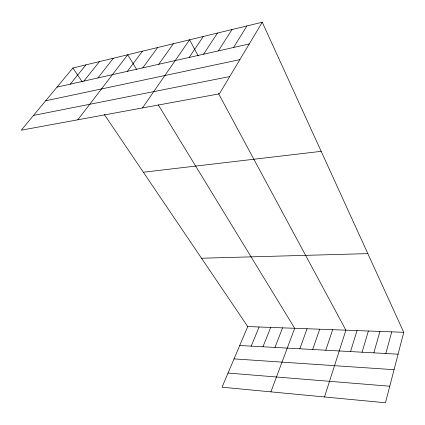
<?xml version="1.0" encoding="UTF-8"?>
<svg xmlns="http://www.w3.org/2000/svg" width="425" height="425" viewBox="0 0 425 425"><rect width="100%" height="100%" fill="white"/><g stroke="black" fill="none" stroke-linecap="round" stroke-linejoin="round"><path stroke-width="0.64" d="M262.262 22.233L219.396 93.819L21.25 130.183L72.866 68.021L262.262 22.233L403.75 332.302L385.47 402.767L222.041 387.207L247.743 326.565L104.205 114.346M385.836 353.51L391.728 331.861M373.841 352.851L379.934 331.426M362.084 352.208L368.369 331.001M350.545 351.576L357.021 330.586M324.503 396.961L345.886 330.172L218.477 93.511M325.794 350.221L332.653 329.688M312.662 349.504L319.717 329.21M299.822 348.803L307.062 328.748M270.9 391.861L294.684 328.291L158.238 104.81M274.986 347.443L282.572 327.845M262.974 346.784L270.714 327.409M251.218 346.141L259.107 326.984M233.591 47.472L246.909 25.946M218.37 50.888L231.981 29.559M203.575 54.209L217.457 33.065M189.194 57.439L203.325 36.481M142.46 107.939L189.566 39.807L198.252 55.935M158.738 64.281L173.363 43.727M142.805 67.857L157.659 47.52M127.373 71.326L142.444 51.202M77.839 119.797L127.686 54.767L136.792 69.684M97.931 77.934L113.369 58.23M83.874 81.09L99.471 61.588M70.242 84.155L85.978 64.85M57.003 87.125L249.257 43.95M45.661 100.789L239.87 59.633M33.511 115.414L229.728 76.569M143.358 172.231L321.178 151.343M201.524 258.23L367.848 253.624M247.743 326.565L403.75 332.302M239.716 345.509L398.076 354.179M234.042 358.891L394.049 369.697M228.039 373.06L389.762 386.208M72.866 68.021L82.248 81.887"/></g></svg>
